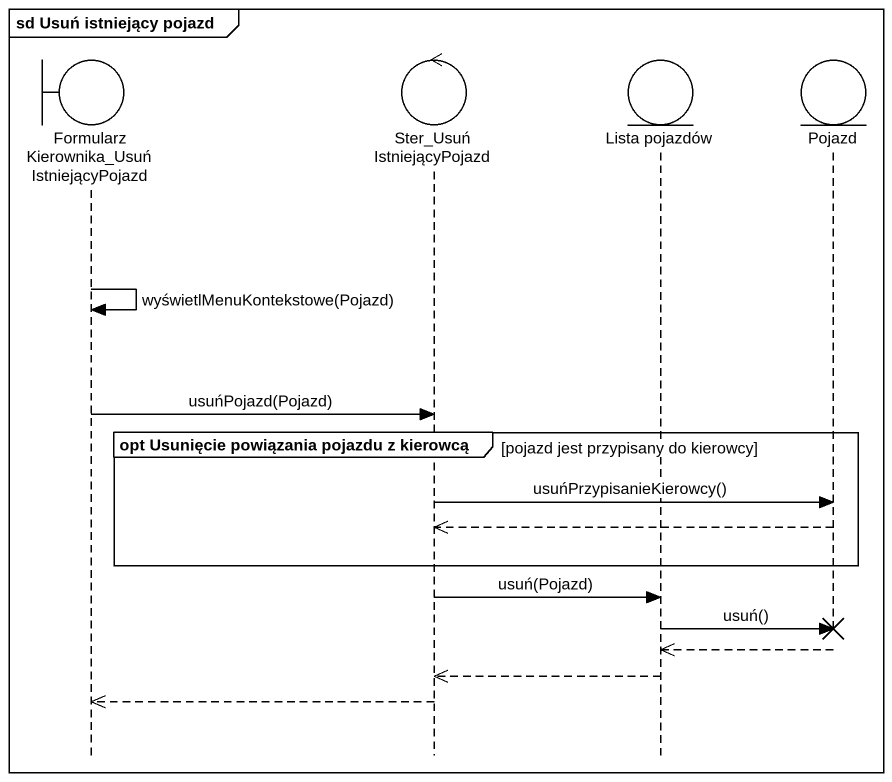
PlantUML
@startuml
mainframe sd Usuń istniejący pojazd
hide footbox
boundary "FormularzKierownika_UsuńIstniejącyPojazd" as FormularzKierownika
control Ster_UsuńIstniejącyPojazd
entity "Lista pojazdów" as Lista_pojazdów
entity Pojazd

FormularzKierownika -> FormularzKierownika : wyświetlMenuKontekstowe(Pojazd)
FormularzKierownika -> Ster_UsuńIstniejącyPojazd : usuńPojazd(Pojazd)
group opt Usunięcie powiązania pojazdu z kierowcą [pojazd jest przypisany do kierowcy]
  Ster_UsuńIstniejącyPojazd -> Pojazd : usuńPrzypisanieKierowcy()
  Pojazd -->> Ster_UsuńIstniejącyPojazd
end
Ster_UsuńIstniejącyPojazd -> Lista_pojazdów : usuń(Pojazd)
Lista_pojazdów -> Pojazd !! : usuń()
Pojazd -->> Lista_pojazdów
Lista_pojazdów -->> Ster_UsuńIstniejącyPojazd
Ster_UsuńIstniejącyPojazd -->> FormularzKierownika
@enduml
